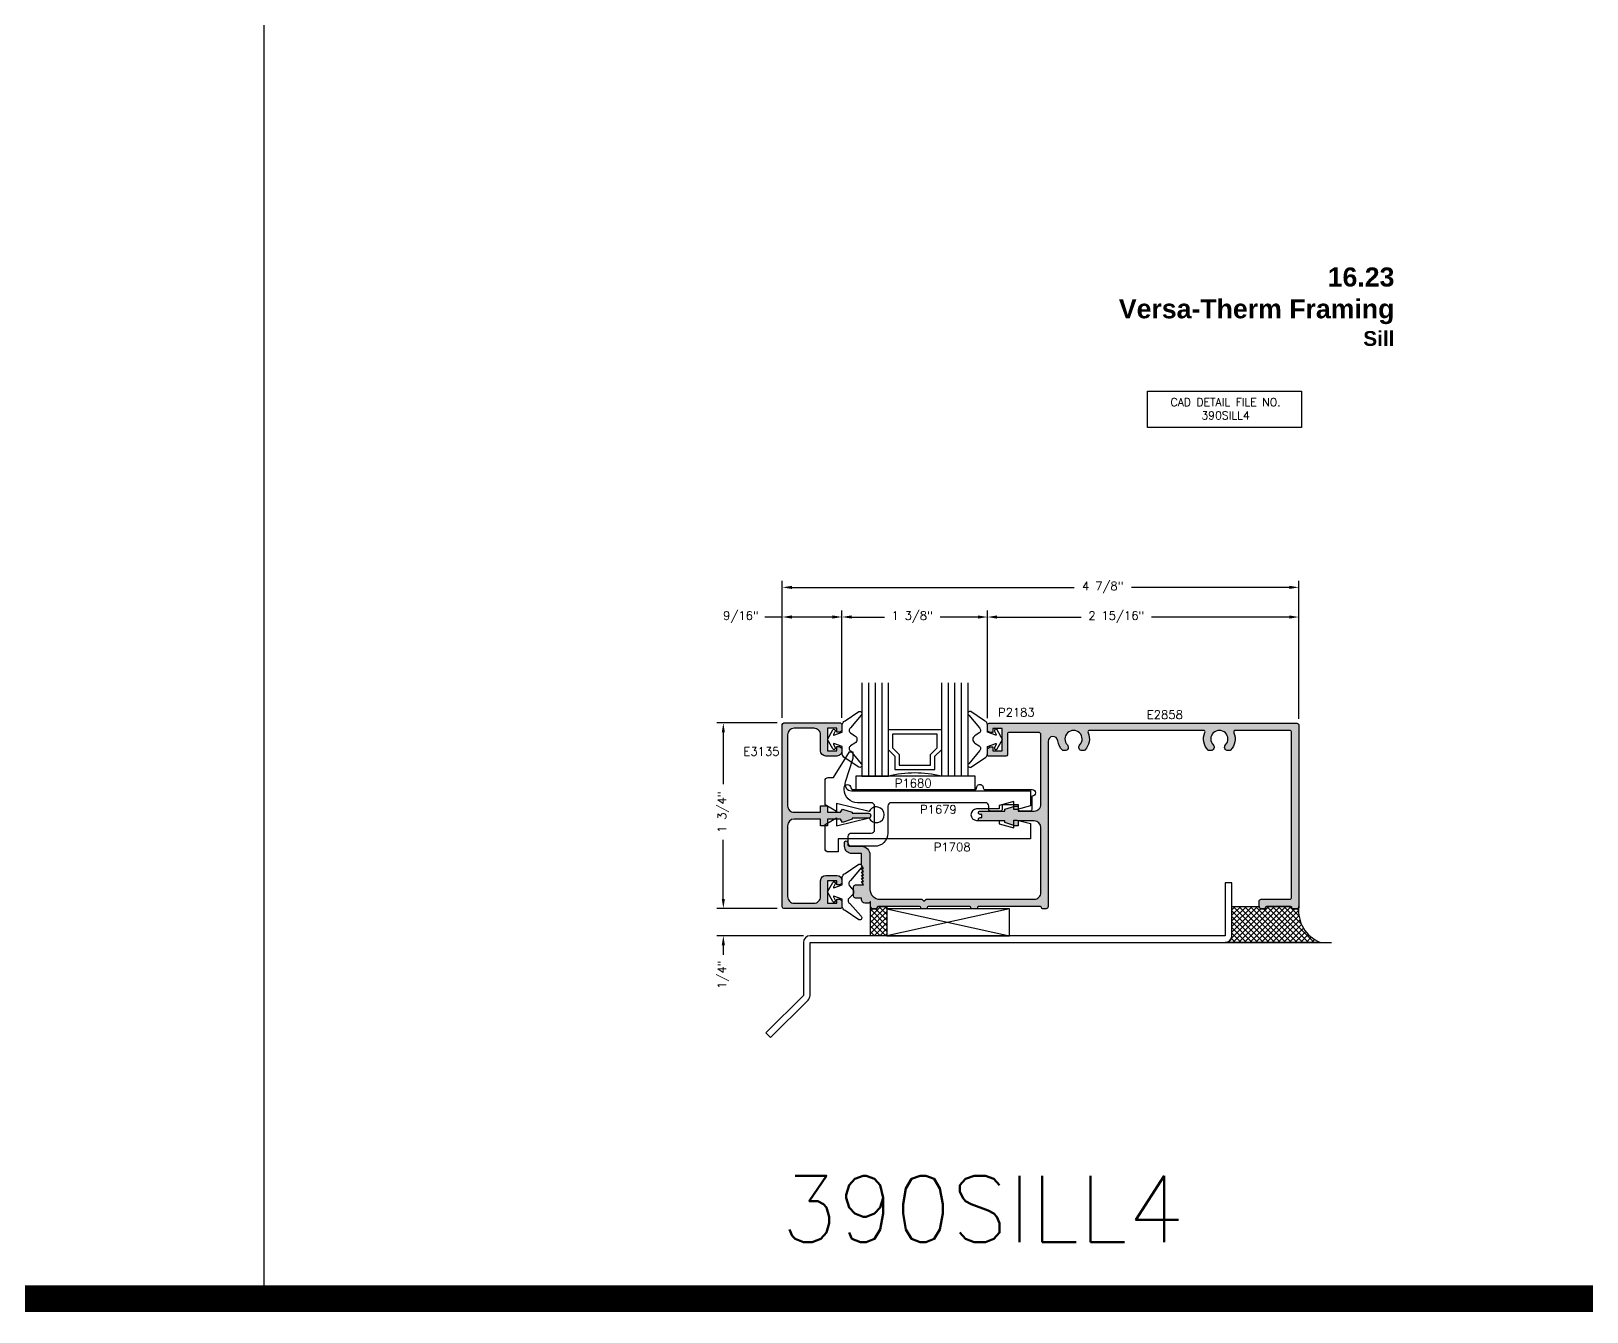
# Model space of a CAD drawing. Extents: x 0 to 139, y 0 to 39.
# Drawn here: x 53.27 to 67.94, y 14.5 to 26.59 of the extents above; entities that cross this region are included whole.
import ezdxf

# ---------------------------------------------------------------- set-up
doc = ezdxf.new("R2010")
doc.units = 0
doc.header["$MEASUREMENT"] = 0
doc.layers.get('DEFPOINTS').update_dxf_attribs({"linetype": 'CONTINUOUS'})
for name, color, linetype in [('R-ANNO-DIMS', 3, 'CONTINUOUS'), ('R-ANNO-TEXT', 6, 'CONTINUOUS'), ('R-DET1', 4, 'CONTINUOUS'), ('R-DET2', 2, 'CONTINUOUS'), ('R-DET3', 5, 'CONTINUOUS'), ('R-OTLN', 1, 'CONTINUOUS'), ('R-PAT1', 5, 'CONTINUOUS'), ('TITLE', 7, 'CONTINUOUS')]:
    doc.layers.add(name, color=color, linetype=linetype)
doc.styles.get("Standard").update_dxf_attribs({"font": 'simplex'})
doc.dimstyles.new('1X', dxfattribs={"dimtxt": 0.08, "dimasz": 0.09, "dimexe": 0.0625, "dimexo": 0.0625, "dimgap": 0.0625, "dimtad": 0, "dimdec": 5, "dimzin": 4, "dimtxsty": 'STANDARD', "dimcen": 0, "dimazin": 3, "dimtfac": 1, "dimtdec": 5, "dimtofl": 0, "dimtmove": 0, "dimatfit": 3, "dimtolj": 1, "dimtzin": 0})
pattern_1 = [(45, (58.16973904715381, 14.47437598161805), (-0.02651650429449553, 0.02651650429449553), []), (135, (58.16973904715381, 14.47437598161805), (-0.02651650429449553, -0.02651650429449553), [])]

# ---------------------------------------------------------------- blocks, each defined once
blk = doc.blocks.new('*D72')
at = {"layer": 'DEFPOINTS', "color": 0}
for p in [(60.36682824463938, 20.05930076128312), (59.79566445323749, 18.30930076128312), (60.36682824463939, 18.30930076128312)]:
    blk.add_point(p, dxfattribs=at)
at = {"layer": 'R-ANNO-DIMS', "color": 0}
for p, q in [((60.30432824463938, 20.05930076128312), (59.73316445323749, 20.05930076128312)), ((59.79566445323749, 19.96930076128312), (59.79566445323749, 19.48032039271841)), ((59.79566445323749, 18.39930076128312), (59.79566445323749, 18.95532039271842)), ((60.30432824463939, 18.30930076128312), (59.73316445323749, 18.30930076128312))]:
    blk.add_line(p, q, dxfattribs=at)
for points in [[(59.78066445323748, 19.96930076128312), (59.81066445323749, 19.96930076128312), (59.79566445323749, 20.05930076128312)], [(59.78066445323748, 18.39930076128312), (59.81066445323749, 18.39930076128312), (59.79566445323749, 18.30930076128312)]]:
    blk.add_solid(points, dxfattribs=at)
at = {"layer": 'R-ANNO-DIMS', "color": 0, "insert": (59.79566445323748, 19.21782039271843), "char_height": 0.08, "attachment_point": 5, "rotation": 90}
blk.add_mtext('\\A1;1 3/4"', dxfattribs=at)
blk = doc.blocks.new('*D73')
at = {"layer": 'DEFPOINTS', "color": 0}
for p in [(60.36682824463938, 18.30930076128313), (59.79566445323748, 18.05202285442692), (60.6132189908125, 18.05202285442692)]:
    blk.add_point(p, dxfattribs=at)
at = {"layer": 'R-ANNO-DIMS', "color": 0}
for p, q in [((59.79566445323748, 18.39930076128313), (59.79566445323748, 18.48930076128313)), ((60.30432824463938, 18.30930076128313), (59.73316445323748, 18.30930076128313)), ((60.5507189908125, 18.05202285442692), (59.73316445323748, 18.05202285442692)), ((59.79566445323748, 17.96202285442692), (59.79566445323748, 17.87202285442692))]:
    blk.add_line(p, q, dxfattribs=at)
for points in [[(59.78066445323748, 18.39930076128313), (59.81066445323748, 18.39930076128313), (59.79566445323748, 18.30930076128313)], [(59.78066445323748, 17.96202285442692), (59.81066445323748, 17.96202285442692), (59.79566445323748, 18.05202285442692)]]:
    blk.add_solid(points, dxfattribs=at)
at = {"layer": 'R-ANNO-DIMS', "color": 0, "insert": (59.79566445323747, 17.68380856871264), "char_height": 0.08, "attachment_point": 5, "rotation": 90}
blk.add_mtext('\\A1;1/4"', dxfattribs=at)
blk = doc.blocks.new('*D74')
at = {"layer": 'DEFPOINTS', "color": 0}
for p in [(60.91482824463938, 21.05852164087122), (60.35182824463938, 20.04430076128313), (60.91482824463938, 20.04430076128431)]:
    blk.add_point(p, dxfattribs=at)
at = {"layer": 'R-ANNO-DIMS', "color": 0}
for p, q in [((60.35182824463938, 21.05852164087122), (60.18813776844889, 21.05852164087122)), ((60.35182824463938, 20.10680076128313), (60.35182824463938, 21.12102164087122)), ((60.82482824463938, 21.05852164087122), (60.44182824463938, 21.05852164087122)), ((60.91482824463938, 20.10680076128431), (60.91482824463938, 21.12102164087122))]:
    blk.add_line(p, q, dxfattribs=at)
for points in [[(60.44182824463938, 21.07352164087122), (60.44182824463938, 21.04352164087122), (60.35182824463938, 21.05852164087122)], [(60.82482824463938, 21.07352164087122), (60.82482824463938, 21.04352164087122), (60.91482824463938, 21.05852164087122)]]:
    blk.add_solid(points, dxfattribs=at)
at = {"layer": 'R-ANNO-DIMS', "color": 0, "insert": (59.96182824463936, 21.05852164087122), "char_height": 0.08, "attachment_point": 5}
blk.add_mtext('\\A1;9/16"', dxfattribs=at)
blk = doc.blocks.new('*D75')
at = {"layer": 'DEFPOINTS', "color": 0}
for p in [(62.28678098278039, 21.05852164087122), (62.28678098278039, 20.04169368231737), (65.22377983985793, 20.03669253946023)]:
    blk.add_point(p, dxfattribs=at)
at = {"layer": 'R-ANNO-DIMS', "color": 0}
for p, q in [((62.28678098278039, 20.10419368231737), (62.28678098278039, 21.12102164087122)), ((62.37678098278039, 21.05852164087122), (63.17112666284164, 21.05852164087122)), ((65.13377983985792, 21.05852164087122), (63.83326951998449, 21.05852164087122)), ((65.22377983985793, 20.09919253946023), (65.22377983985793, 21.12102164087122))]:
    blk.add_line(p, q, dxfattribs=at)
for points in [[(62.37678098278039, 21.07352164087122), (62.37678098278039, 21.04352164087122), (62.28678098278039, 21.05852164087122)], [(65.13377983985792, 21.07352164087122), (65.13377983985792, 21.04352164087122), (65.22377983985793, 21.05852164087122)]]:
    blk.add_solid(points, dxfattribs=at)
at = {"layer": 'R-ANNO-DIMS', "color": 0, "insert": (63.50219809141306, 21.05852164087122), "char_height": 0.08, "attachment_point": 5}
blk.add_mtext('\\A1;2 15/16"', dxfattribs=at)
blk = doc.blocks.new('*D76')
at = {"layer": 'DEFPOINTS', "color": 0}
for p in [(60.91482824463938, 21.05852164087122), (60.91482824463938, 20.04430076128313), (62.28678098278039, 20.04169368231737)]:
    blk.add_point(p, dxfattribs=at)
at = {"layer": 'R-ANNO-DIMS', "color": 0}
for p, q in [((60.91482824463938, 20.10680076128313), (60.91482824463938, 21.12102164087122)), ((61.00482824463938, 21.05852164087122), (61.31453522181175, 21.05852164087122)), ((62.19678098278038, 21.05852164087122), (61.83953522181176, 21.05852164087122)), ((62.28678098278039, 20.10419368231737), (62.28678098278039, 21.12102164087122))]:
    blk.add_line(p, q, dxfattribs=at)
for points in [[(61.00482824463938, 21.07352164087122), (61.00482824463938, 21.04352164087122), (60.91482824463938, 21.05852164087122)], [(62.19678098278038, 21.07352164087122), (62.19678098278038, 21.04352164087122), (62.28678098278039, 21.05852164087122)]]:
    blk.add_solid(points, dxfattribs=at)
at = {"layer": 'R-ANNO-DIMS', "color": 0, "insert": (61.57703522181176, 21.05852164087122), "char_height": 0.08, "attachment_point": 5}
blk.add_mtext('\\A1;1 3/8"', dxfattribs=at)
blk = doc.blocks.new('*D71')
at = {"layer": 'DEFPOINTS', "color": 0}
for p in [(60.35182824463938, 21.3381538830492), (60.35182824463938, 21.05852164087122), (65.22377983985793, 21.05852164087122)]:
    blk.add_point(p, dxfattribs=at)
at = {"layer": 'R-ANNO-DIMS', "color": 0}
for p, q in [((60.35182824463938, 21.12102164087122), (60.35182824463938, 21.4006538830492)), ((60.44182824463938, 21.3381538830492), (63.10449946540669, 21.3381538830492)), ((65.13377983985792, 21.3381538830492), (63.64473756064478, 21.3381538830492)), ((65.22377983985793, 21.12102164087122), (65.22377983985793, 21.4006538830492))]:
    blk.add_line(p, q, dxfattribs=at)
for points in [[(60.44182824463938, 21.3531538830492), (60.44182824463938, 21.3231538830492), (60.35182824463938, 21.3381538830492)], [(65.13377983985792, 21.3531538830492), (65.13377983985792, 21.3231538830492), (65.22377983985793, 21.3381538830492)]]:
    blk.add_solid(points, dxfattribs=at)
at = {"layer": 'R-ANNO-DIMS', "color": 0, "insert": (63.37461851302574, 21.3381538830492), "char_height": 0.08, "attachment_point": 5}
blk.add_mtext('\\A1;4 7/8"', dxfattribs=at)

msp = doc.modelspace()

# ---------------------------------------------------------------- hatches: boundary and pattern name
at = {"layer": 'R-DET3'}
h = msp.add_hatch(dxfattribs=at)
h.set_pattern_fill('ANSI37', color=256, scale=0.3, style=0)
h.set_pattern_definition(pattern_1)
edge = h.paths.add_edge_path()
edge.add_line((61.33887837316267, 18.32869368231737), (61.33887837316267, 18.05251034137439))
edge.add_line((61.33887837316267, 18.05251034137439), (61.18378098278038, 18.05202285442692))
edge.add_line((61.18378098278038, 18.05202285442692), (61.18378098278038, 18.32669368231737))
edge.add_arc((61.20370752267826, 18.32662022221526), 0.01992667530444371, 179.7887774411472, 270.2112225588426)
edge.add_line((61.20378098278037, 18.30669368231737), (61.23578098278038, 18.30669368231737))
edge.add_arc((61.23578098278038, 18.31669368231736), 0.009999999999990905, 270, 360)
edge.add_arc((61.25798098278039, 18.31669368231736), 0.0122000000000142, 100.38885781550209, 179.9999999999833, ccw=False)
edge.add_line((61.25578098278038, 18.32869368231737), (61.33887837316267, 18.32869368231737))
h = msp.add_hatch(dxfattribs=at)
h.set_pattern_fill('ANSI37', color=256, scale=0.3, style=0)
h.set_pattern_definition(pattern_1)
edge = h.paths.add_edge_path()
edge.add_line((64.91878098278038, 18.32869368231736), (65.14568098278038, 18.32869368231736))
edge.add_arc((65.14568098278039, 18.3185270156507), 0.01016666666666666, -10.388857815481401, 90.00000000008009, ccw=False)
edge.add_arc((65.16413168700572, 18.31514438654271), 0.008591549295763294, 169.6111421844667, 280.3888578155057)
edge.add_line((65.16568098278037, 18.30669368231737), (65.20368212560487, 18.30669368231737))
edge.add_arc((65.20368212560487, 18.32669368231737), 0.02000000000000313, 270, 359.9967259554512)
edge.add_arc((65.54145677820479, 18.28779479810296), 0.3201464729439384, 173.0213301889905, 248.6971836574843)
edge.add_line((65.42514851644255, 17.98952285442692), (64.52926499081251, 17.98952285442692))
edge.add_line((64.52926499081251, 17.98952285442692), (64.53866176941496, 17.99023328773563))
edge.add_arc((64.53431859676809, 18.04767968178005), 0.05761034054183993, 274.3235603609035, 364.3235603608996)
edge.add_line((64.59176499081251, 18.05202285442692), (64.59176499081251, 18.32869368231736))
edge.add_line((64.59176499081251, 18.32869368231736), (64.8486809827804, 18.32869368231739))
edge.add_line((64.8486809827804, 18.32869368231739), (64.8486809827804, 18.32669368231737))
edge.add_arc((64.86868098278039, 18.32669368231737), 0.01999999999999602, 179.9999999999898, 270)
edge.add_line((64.86868098278039, 18.30669368231737), (64.89878098278038, 18.30669368231737))
edge.add_arc((64.89878098278038, 18.31669368231737), 0.01000000000000156, 270, 359.9999999999797)
edge.add_arc((64.92098098278039, 18.31669368231736), 0.01220000000000709, 100.38885781554399, 180, ccw=False)
at = {"layer": 'R-PAT1'}
h = msp.add_hatch(dxfattribs=at)
h.set_pattern_fill('DOTS', color=256, scale=0.3, style=0)
h.set_pattern_definition([(0, (58.21253926389144, 14.47437598161805), (0.009375, 0.01875), [0, -0.01875])])
edge = h.paths.add_edge_path()
edge.add_arc((60.65086034580669, 19.94733286245046), 0.06196790714734374, 359.9703191285286, 450.029680871455)
edge.add_line((60.65082824463938, 20.00930076128313), (60.46382824463937, 20.00930076128313))
edge.add_arc((60.46396730713937, 19.94716169878313), 0.0621392181054573, 90.12822338664773, 179.871776613349)
edge.add_line((60.40182824463938, 19.94730076128313), (60.40182824463938, 19.27830076128313))
edge.add_arc((60.46379614347206, 19.27826866011581), 0.06196790714735084, 179.9703191285352, 270.0296808714615)
edge.add_line((60.46382824463937, 19.21630076128312), (60.71282824463937, 19.21630076128312))
edge.add_line((60.71282824463937, 19.21630076128312), (60.71282824463937, 19.27880076128312))
edge.add_line((60.71282824463937, 19.27880076128312), (60.77682824463938, 19.27880076128312))
edge.add_line((60.77682824463938, 19.27880076128312), (60.77682824463938, 19.21630076128312))
edge.add_line((60.77682824463938, 19.21630076128312), (60.90182824463938, 19.21630076128312))
edge.add_line((60.90182824463938, 19.21630076128312), (60.91882824463937, 19.24730076128313))
edge.add_line((60.91882824463937, 19.24730076128313), (61.01082824463937, 19.21630076128312))
edge.add_line((61.01082824463937, 19.21630076128312), (61.01082824463937, 19.20730076128312))
edge.add_line((61.01082824463937, 19.20730076128312), (61.16382824463938, 19.20730076128312))
edge.add_arc((61.16395220297271, 19.18442471961646), 0.02287637751050519, -0.31046541736770905, 90.31046541735878, ccw=False)
edge.add_arc((61.16395220297271, 19.18417680294979), 0.02287637751050874, -90.31046541735878, 0.31046541735878463, ccw=False)
edge.add_line((61.16382824463938, 19.16130076128313), (61.01082824463937, 19.16130076128313))
edge.add_line((61.01082824463937, 19.16130076128313), (61.01082824463937, 19.15230076128313))
edge.add_line((61.01082824463937, 19.15230076128313), (60.91882824463937, 19.12130076128312))
edge.add_line((60.91882824463937, 19.12130076128312), (60.90182824463938, 19.15230076128313))
edge.add_line((60.90182824463938, 19.15230076128313), (60.77682824463938, 19.15230076128313))
edge.add_line((60.77682824463938, 19.15230076128313), (60.77682824463938, 19.08980076128313))
edge.add_line((60.77682824463938, 19.08980076128313), (60.71282824463937, 19.08980076128313))
edge.add_line((60.71282824463937, 19.08980076128313), (60.71282824463937, 19.15230076128313))
edge.add_line((60.71282824463937, 19.15230076128313), (60.46382824463937, 19.15230076128313))
edge.add_arc((60.46396730713937, 19.09016169878313), 0.0621392181054573, 90.12822338664773, 179.871776613349)
edge.add_line((60.40182824463938, 19.09030076128313), (60.40182824463938, 18.42130076128313))
edge.add_arc((60.46379614347206, 18.42126866011581), 0.06196790714735084, 179.9703191285352, 270.0296808714615)
edge.add_line((60.46382824463937, 18.35930076128313), (60.65082824463938, 18.35930076128313))
edge.add_arc((60.65103018262388, 18.42109882329862), 0.06179839195173682, 269.8127748237426, 360.1872251762674)
edge.add_line((60.71282824463937, 18.42130076128313), (60.71282824463937, 18.57130076128313))
edge.add_arc((60.76301805046462, 18.57111095545788), 0.05019016472405114, 90.21667788290131, 179.7833221170825, ccw=False)
edge.add_line((60.76282824463938, 18.62130076128312), (60.86482824463938, 18.62130076128312))
edge.add_arc((60.86481012869736, 18.5712826453411), 0.05001811922270845, 0.020751820717123337, 89.97924817928288, ccw=False)
edge.add_line((60.91482824463938, 18.57130076128313), (60.91482824463938, 18.54630076128313))
edge.add_line((60.91482824463938, 18.54630076128313), (60.88982824463938, 18.53230076128312))
edge.add_line((60.88982824463938, 18.53230076128312), (60.86482824463938, 18.53230076128312))
edge.add_line((60.86482824463938, 18.53230076128312), (60.86482824463938, 18.57080076128312))
edge.add_line((60.86482824463938, 18.57080076128312), (60.77682824463938, 18.57080076128312))
edge.add_line((60.77682824463938, 18.57080076128312), (60.77682824463938, 18.35880076128313))
edge.add_line((60.77682824463938, 18.35880076128313), (60.86482824463938, 18.35880076128313))
edge.add_line((60.86482824463938, 18.35880076128313), (60.86482824463938, 18.39730076128313))
edge.add_line((60.86482824463938, 18.39730076128313), (60.88982824463938, 18.39730076128313))
edge.add_line((60.88982824463938, 18.39730076128313), (60.91482824463938, 18.38330076128312))
edge.add_line((60.91482824463938, 18.38330076128312), (60.91482824463938, 18.32430076128313))
edge.add_arc((60.89980566399422, 18.32432334192829), 0.01502259761578646, 270.0861220001037, 359.9138779998827, ccw=False)
edge.add_line((60.89982824463938, 18.30930076128313), (60.36682824463938, 18.30930076128313))
edge.add_arc((60.36685082528454, 18.32432334192829), 0.01502259761579001, 180.0861220001173, 269.9138779998963, ccw=False)
edge.add_line((60.35182824463938, 18.32430076128313), (60.35182824463938, 19.18430076128313))
edge.add_line((60.35182824463938, 19.18430076128313), (60.35182824463938, 20.04430076128313))
edge.add_arc((60.36685082528454, 20.04427818063796), 0.01502259761578646, 90.08612200010373, 179.9138779998827, ccw=False)
edge.add_line((60.36682824463938, 20.05930076128313), (60.89982824463938, 20.05930076128313))
edge.add_arc((60.89980566399422, 20.04427818063797), 0.01502259761578646, 0.08612200010378501, 89.91387799989627, ccw=False)
edge.add_line((60.91482824463938, 20.04430076128313), (60.91482824463938, 19.98530076128313))
edge.add_line((60.91482824463938, 19.98530076128313), (60.88982824463938, 19.97130076128313))
edge.add_line((60.88982824463938, 19.97130076128313), (60.86482824463938, 19.97130076128313))
edge.add_line((60.86482824463938, 19.97130076128313), (60.86482824463938, 20.00980076128313))
edge.add_line((60.86482824463938, 20.00980076128313), (60.77682824463938, 20.00980076128313))
edge.add_line((60.77682824463938, 20.00980076128313), (60.77682824463938, 19.79780076128313))
edge.add_line((60.77682824463938, 19.79780076128313), (60.86482824463938, 19.79780076128313))
edge.add_line((60.86482824463938, 19.79780076128313), (60.86482824463938, 19.83630076128313))
edge.add_line((60.86482824463938, 19.83630076128313), (60.88982824463938, 19.83630076128313))
edge.add_line((60.88982824463938, 19.83630076128313), (60.91482824463938, 19.82230076128313))
edge.add_line((60.91482824463938, 19.82230076128313), (60.91482824463938, 19.79730076128313))
edge.add_arc((60.8649801677163, 19.7971488382062), 0.04984830843218527, -90.17462106272842, 0.17462106273262634, ccw=False)
edge.add_line((60.86482824463938, 19.74730076128313), (60.76282824463938, 19.74730076128313))
edge.add_arc((60.7628463605814, 19.79731887722516), 0.05001811922271911, 180.0207518207293, 269.97924817929106, ccw=False)
edge.add_line((60.71282824463937, 19.79730076128313), (60.71282824463937, 19.94730076128313))
h = msp.add_hatch(dxfattribs=at)
h.set_pattern_fill('DOTS', color=256, scale=0.3, style=0)
h.set_pattern_definition([(0, (58.16973904715381, 14.47437598161805), (0.009375, 0.01875), [0, -0.01875])])
edge = h.paths.add_edge_path()
edge.add_line((63.01778098278038, 19.79869368231736), (62.99718098278038, 19.79869368231736))
edge.add_arc((63.09835299962226, 19.90754448256843), 0.1486077848134156, 186.5768297164061, 227.0938962912279, ccw=False)
edge.add_arc((62.90489014583436, 19.88548496996417), 0.04610916305396823, 6.273622022886467, 180)
edge.add_line((62.85878098278039, 19.88548496996417), (62.85878098278039, 18.32669368231736))
edge.add_arc((62.83878098278039, 18.32669368231737), 0.01999999999999957, -90, 0, ccw=False)
edge.add_line((62.83878098278039, 18.30669368231737), (62.80678098278038, 18.30669368231737))
edge.add_arc((62.80678098278038, 18.31669368231736), 0.009999999999999787, 180, 270, ccw=False)
edge.add_line((62.79678098278038, 18.31669368231736), (62.79678098278038, 18.31869368231737))
edge.add_arc((62.78678098278037, 18.31869368231737), 0.009999999999999787, 1.017777498068347e-11, 90)
edge.add_line((62.78678098278037, 18.32869368231736), (62.20278098278037, 18.32869368231736))
edge.add_arc((62.20278098278038, 18.31869368231737), 0.009999999999998899, 89.99999999999491, 180.0000000000051)
edge.add_line((62.19278098278038, 18.31869368231737), (62.19278098278038, 18.31669368231737))
edge.add_arc((62.18278098278039, 18.31669368231736), 0.009999999999999787, -90, 1.0174971976084635e-11, ccw=False)
edge.add_line((62.18278098278039, 18.30669368231737), (62.14078098278038, 18.30669368231737))
edge.add_arc((62.14078098278038, 18.31669368231736), 0.009999999999999787, 180, 270, ccw=False)
edge.add_line((62.13078098278038, 18.31669368231736), (62.13078098278038, 18.31869368231737))
edge.add_arc((62.12078098278037, 18.31869368231737), 0.009999999999998899, 5.088887490342188e-12, 90.0000000000051)
edge.add_line((62.12078098278037, 18.32869368231736), (61.72878098278038, 18.32869368231736))
edge.add_arc((61.72878098278038, 18.31869368231737), 0.009999999999999787, 90, 180)
edge.add_line((61.71878098278039, 18.31869368231737), (61.71878098278039, 18.31669368231737))
edge.add_arc((61.70878098278038, 18.31669368231736), 0.01000000000000068, -89.99999999999488, 5.115907697472721e-12, ccw=False)
edge.add_line((61.70878098278038, 18.30669368231737), (61.66678098278038, 18.30669368231737))
edge.add_arc((61.66678098278038, 18.31669368231736), 0.009999999999999787, 180, 270, ccw=False)
edge.add_line((61.65678098278038, 18.31669368231736), (61.65678098278038, 18.31869368231737))
edge.add_arc((61.64678098278038, 18.31869368231737), 0.009999999999999787, 0, 90)
edge.add_line((61.64678098278038, 18.32869368231737), (61.25578098278038, 18.32869368231737))
edge.add_arc((61.25578098278038, 18.31869368231737), 0.009999999999998899, 89.99999999999491, 180.0000000000051)
edge.add_line((61.24578098278037, 18.31869368231737), (61.24578098278037, 18.31669368231737))
edge.add_arc((61.23578098278038, 18.31669368231736), 0.00999999999999801, -90.00000000001017, 0, ccw=False)
edge.add_line((61.23578098278038, 18.30669368231737), (61.20378098278039, 18.30669368231737))
edge.add_arc((61.20378098278037, 18.32669368231737), 0.01999999999999957, 180, 270, ccw=False)
edge.add_line((61.18378098278038, 18.32669368231737), (61.18378098278038, 18.37569368231737))
edge.add_line((61.18378098278038, 18.37569368231737), (61.16878098278038, 18.36069368231737))
edge.add_line((61.16878098278038, 18.36069368231737), (61.12978098278037, 18.36069368231737))
edge.add_arc((61.12967981998968, 18.39159251952668), 0.0308990028123441, 179.8124142924371, 270.18758570756955, ccw=False)
edge.add_line((61.09878098278038, 18.39169368231737), (61.09878098278038, 18.40669368231737))
edge.add_line((61.09878098278038, 18.40669368231737), (61.04368098278039, 18.40669368231737))
edge.add_arc((61.04368098278037, 18.42669368231737), 0.01999999999999957, 180, 270, ccw=False)
edge.add_line((61.02368098278038, 18.42669368231737), (61.02368098278038, 18.51169368231737))
edge.add_arc((61.04368098278037, 18.51169368231737), 0.01999999999999957, 90, 180, ccw=False)
edge.add_line((61.04368098278037, 18.53169368231737), (61.11658098278038, 18.53169368231737))
edge.add_line((61.11658098278038, 18.53169368231737), (61.09878098278038, 18.56269368231737))
edge.add_line((61.09878098278038, 18.56269368231737), (61.11658098278038, 18.56269368231737))
edge.add_line((61.11658098278038, 18.56269368231737), (61.09878098278038, 18.59369368231737))
edge.add_line((61.09878098278038, 18.59369368231737), (61.11658098278038, 18.59369368231737))
edge.add_line((61.11658098278038, 18.59369368231737), (61.09868098278038, 18.62469368231736))
edge.add_line((61.09868098278038, 18.62469368231737), (61.11658098278038, 18.62469368231737))
edge.add_line((61.11658098278038, 18.62469368231737), (61.09868098278038, 18.65569368231737))
edge.add_line((61.09868098278038, 18.65569368231737), (61.11658098278038, 18.65569368231737))
edge.add_line((61.11658098278038, 18.65569368231737), (61.09868098278038, 18.68669368231737))
edge.add_line((61.09868098278038, 18.68669368231737), (61.11658098278038, 18.68669368231737))
edge.add_line((61.11658098278038, 18.68669368231737), (61.09868098278038, 18.71769368231737))
edge.add_line((61.09868098278038, 18.71769368231737), (61.09868098278038, 18.82769368231737))
edge.add_line((61.09868098278038, 18.82769368231737), (61.00678098278037, 18.82769368231737))
edge.add_arc((61.0067238905818, 18.89563659011878), 0.06794293178860435, 179.9518545591002, 270.0481454408968, ccw=False)
edge.add_line((60.93878098278039, 18.89569368231737), (60.93878098278039, 18.93269368231737))
edge.add_arc((60.95378098278039, 18.9326940156507), 0.01500000000370427, -0.0012732395480838932, 180.0012732395481, ccw=False)
edge.add_line((60.96878098278039, 18.93269368231737), (60.96878098278039, 18.91569368231737))
edge.add_arc((60.98878098278038, 18.91569368231737), 0.01999999999999957, 180, 270)
edge.add_line((60.98878098278038, 18.89569368231737), (61.09878098278038, 18.89569368231737))
edge.add_arc((61.09871768972901, 18.815630389266), 0.08006331806912949, 0.04529446419047645, 89.95470553581077, ccw=False)
edge.add_line((61.17878098278038, 18.81569368231737), (61.17878098278038, 18.48969368231737))
edge.add_arc((61.27164782215861, 18.48956052169561), 0.09286693484688074, 179.9178443409243, 270.0821556590757)
edge.add_line((61.27178098278038, 18.39669368231737), (61.66778098278039, 18.39669368231737))
edge.add_line((61.66778098278039, 18.39669368231737), (61.68778098278038, 18.37669368231737))
edge.add_line((61.68778098278038, 18.37669368231737), (61.70778098278038, 18.39669368231737))
edge.add_line((61.70778098278038, 18.39669368231737), (62.72778098278037, 18.39669368231737))
edge.add_arc((62.72778883718651, 18.45968582791124), 0.06299214608354481, 269.9928558661537, 360.0071441338512)
edge.add_line((62.79078098278038, 18.45969368231736), (62.79078098278038, 19.07169368231736))
edge.add_arc((62.72761752124192, 19.07153022077891), 0.06316367305021828, 0.1482761572914324, 89.85172384270213)
edge.add_line((62.72778098278039, 19.13469368231737), (62.57628098278037, 19.13469368231737))
edge.add_line((62.57628098278037, 19.13469368231737), (62.57628098278037, 19.08769368231737))
edge.add_line((62.57628098278037, 19.08769368231737), (62.54528098278037, 19.08769368231737))
edge.add_line((62.54528098278038, 19.08769368231737), (62.45128098278037, 19.11869368231736))
edge.add_line((62.45128098278037, 19.11869368231737), (62.45128098278037, 19.13469368231737))
edge.add_line((62.45128098278037, 19.13469368231737), (62.21778098278038, 19.13469368231737))
edge.add_arc((62.21765784845202, 19.15057054798901), 0.01587734315363146, 179.555646811715, 270.4443531882786, ccw=False)
edge.add_arc((62.21765784845202, 19.15081681664573), 0.0158773431536297, 89.55564681171501, 180.4443531882915, ccw=False)
edge.add_line((62.21778098278038, 19.16669368231737), (62.23278098278038, 19.16669368231737))
edge.add_line((62.23278098278038, 19.16669368231737), (62.23278098278038, 19.19669368231737))
edge.add_line((62.23278098278038, 19.19669368231737), (62.21778098278038, 19.19669368231737))
edge.add_arc((62.21765784845202, 19.21257054798901), 0.01587734315363322, 179.5556468117214, 270.44435318827215, ccw=False)
edge.add_arc((62.21765784845202, 19.21281681664573), 0.01587734315363147, 89.55564681172137, 180.444353188285, ccw=False)
edge.add_line((62.21778098278038, 19.22869368231737), (62.45128098278037, 19.22869368231737))
edge.add_line((62.45128098278037, 19.22869368231737), (62.45128098278037, 19.24469368231737))
edge.add_line((62.45128098278037, 19.24469368231737), (62.54528098278037, 19.27569368231737))
edge.add_line((62.54528098278038, 19.27569368231737), (62.57628098278037, 19.27569368231737))
edge.add_line((62.57628098278037, 19.27569368231737), (62.57628098278037, 19.22869368231737))
edge.add_line((62.57628098278037, 19.22869368231737), (62.72778098278037, 19.22869368231737))
edge.add_arc((62.72778883718651, 19.29168582791124), 0.06299214608354835, 269.9928558661568, 360.007144133848)
edge.add_line((62.79078098278038, 19.29169368231737), (62.79078098278038, 19.94969368231737))
edge.add_arc((62.77078098278038, 19.94969368231737), 0.01999999999999957, 0, 90)
edge.add_line((62.77078098278038, 19.96969368231737), (62.48968098278038, 19.96969368231737))
edge.add_arc((62.48963305897901, 19.9548409532934), 0.01485280633921605, 89.81513013377192, 180.5681177985904)
edge.add_line((62.47478098278039, 19.95469368231737), (62.47478098278039, 19.75969368231737))
edge.add_arc((62.45975840213522, 19.75971626296253), 0.01502259761579001, 270.08612200011726, 359.91387799988274, ccw=False)
edge.add_line((62.45978098278039, 19.74469368231737), (62.30178098278039, 19.74469368231737))
edge.add_arc((62.30163415738356, 19.75954685692054), 0.01485390027869976, 179.4336428545222, 270.56635714547775, ccw=False)
edge.add_line((62.28678098278039, 19.75969368231737), (62.28678098278039, 19.81879368231737))
edge.add_line((62.28678098278039, 19.81879368231737), (62.31178098278038, 19.83319368231737))
edge.add_line((62.31178098278038, 19.83319368231737), (62.33678098278038, 19.83319368231737))
edge.add_line((62.33678098278038, 19.83319368231737), (62.33678098278038, 19.79469368231737))
edge.add_line((62.33678098278038, 19.79469368231737), (62.42468098278039, 19.79469368231737))
edge.add_line((62.42468098278039, 19.79469368231737), (62.42468098278039, 20.00669368231738))
edge.add_line((62.42468098278039, 20.00669368231737), (62.33678098278038, 20.00669368231737))
edge.add_line((62.33678098278038, 20.00669368231737), (62.33678098278038, 19.96819368231737))
edge.add_line((62.33678098278038, 19.96819368231737), (62.31178098278038, 19.96819368231737))
edge.add_line((62.31178098278038, 19.96819368231737), (62.28678098278037, 19.98259368231737))
edge.add_line((62.28678098278039, 19.98259368231737), (62.28678098278039, 20.04169368231737))
edge.add_arc((62.30163415738356, 20.0418405077142), 0.01485390027869976, 89.43364285452219, 180.5663571454778, ccw=False)
edge.add_line((62.30178098278039, 20.05669368231737), (65.20377983989059, 20.05669368231737))
edge.add_arc((65.20377983989059, 20.03669368231737), 0.01999999999999957, -0.003274044538613907, 90, ccw=False)
edge.add_line((65.22377983985793, 20.03669253946023), (65.22368212557221, 18.32669253946023))
edge.add_arc((65.20368212560487, 18.32669368231737), 0.01999999999999964, 270, 359.99672595546144, ccw=False)
edge.add_line((65.20368212560487, 18.30669368231737), (65.16568098278037, 18.30669368231737))
edge.add_arc((65.16568098278037, 18.31669368231736), 0.009999999999999787, 180.0000000000102, 270, ccw=False)
edge.add_line((65.15568098278038, 18.31669368231736), (65.15568098278038, 18.31869368231737))
edge.add_arc((65.14568098278038, 18.31869368231737), 0.009999999999999787, 0, 90)
edge.add_line((65.14568098278038, 18.32869368231736), (64.91878098278038, 18.32869368231736))
edge.add_arc((64.91878098278038, 18.31869368231737), 0.01000000000000068, 89.99999999999491, 180.0000000000051)
edge.add_line((64.90878098278039, 18.31869368231737), (64.90878098278039, 18.31669368231736))
edge.add_arc((64.89878098278038, 18.31669368231736), 0.00999999999999801, -90.00000000001017, 0, ccw=False)
edge.add_line((64.89878098278038, 18.30669368231737), (64.86868098278039, 18.30669368231737))
edge.add_arc((64.86868098278039, 18.32669368231737), 0.01999999999999957, 179.9999999999949, 269.99999999999744, ccw=False)
edge.add_line((64.8486809827804, 18.32669368231737), (64.8486809827804, 18.37669368231737))
edge.add_arc((64.86868098278039, 18.37669368231737), 0.01999999999999957, 90, 180, ccw=False)
edge.add_line((64.86868098278039, 18.39669368231736), (65.13568098278039, 18.39669368231736))
edge.add_arc((65.13568098278039, 18.41669368231737), 0.01999999999999957, 270, 360)
edge.add_line((65.15568098278038, 18.41669368231737), (65.15568098278038, 19.96869368231737))
edge.add_arc((65.13568098278039, 19.96869368231737), 0.01999999999999957, 0, 90)
edge.add_line((65.13568098278039, 19.98869368231737), (64.62388098278039, 19.98869368231737))
edge.add_arc((64.62381792545554, 19.97373699441928), 0.01495682082218818, 89.75844269804396, 204.2511084174073)
edge.add_arc((64.47380165459333, 19.90773704389929), 0.1489366923208151, -44.58217776037668, 23.69658272590459, ccw=False)
edge.add_arc((64.56903663888897, 19.81400801112582), 0.0153150090438233, 270.5400204596514, 315.07940174810665, ccw=False)
edge.add_line((64.56918098278038, 19.79869368231736), (64.55468098278037, 19.79869368231736))
edge.add_arc((64.55473527623522, 19.82995174664126), 0.03125811147615555, 136.1826082799246, 269.90048063574295, ccw=False)
edge.add_arc((64.47373098278038, 19.9076841637178), 0.0810095340298489, 316.1801184852711, 583.8198815147289)
edge.add_arc((64.39272636416983, 19.82995168717326), 0.03125838726622792, -89.71658710764001, 43.81705772234528, ccw=False)
edge.add_line((64.39288098278038, 19.79869368231736), (64.37828098278038, 19.79869368231736))
edge.add_arc((64.37842532667179, 19.81400801112582), 0.01531500904382671, 224.9205982519004, 269.4599795403454, ccw=False)
edge.add_arc((64.47376855950607, 19.90779340009723), 0.1490533542410321, 156.3047781592881, 224.5683995306325, ccw=False)
edge.add_arc((64.32366820863199, 19.97378177727771), 0.01491216014738144, 335.9041848717028, 450.3351427031021)
edge.add_line((64.32358098278038, 19.98869368231737), (63.24888098278039, 19.98869368231737))
edge.add_arc((63.24881792545554, 19.97373699441928), 0.01495682082218818, 89.75844269804396, 204.2511084174073)
edge.add_arc((63.09880165459333, 19.90773704389929), 0.1489366923208159, -44.58217776037651, 23.696582725904477, ccw=False)
edge.add_arc((63.19403663888897, 19.81400801112582), 0.0153150090438233, 270.5400204596514, 315.07940174810665, ccw=False)
edge.add_line((63.19418098278038, 19.79869368231736), (63.17968098278037, 19.79869368231736))
edge.add_arc((63.17973527623522, 19.82995174664126), 0.03125811147615732, 136.1826082799314, 269.90048063574625, ccw=False)
edge.add_arc((63.09873098278038, 19.9076841637178), 0.08100953402984387, 316.1801184852711, 583.8198815147289)
edge.add_arc((63.01772668932554, 19.82995174664126), 0.03125811147615948, -89.90048063574301, 43.817391720059504, ccw=False)

# ---------------------------------------------------------------- linework, layer by layer
at = {"layer": 'R-ANNO-TEXT'}
msp.add_lwpolyline([(63.79583280215893, 23.18816944436963), (65.24731274515415, 23.18816944436963), (65.24731274515415, 22.84610660486569), (63.79583280215893, 22.84610660486569)], close=True, dxfattribs=at)
at = {"layer": 'R-DET1'}
msp.add_lwpolyline([(60.71282824463937, 19.94730076128313, 0.4145170492627818), (60.65082824463938, 20.00930076128313), (60.46382824463937, 20.00930076128313, 0.4129032258064542), (60.40182824463938, 19.94730076128313), (60.40182824463938, 19.27830076128313, 0.4145170492627589), (60.46382824463937, 19.21630076128312), (60.71282824463937, 19.21630076128312), (60.71282824463937, 19.27880076128312), (60.77682824463938, 19.27880076128312), (60.77682824463938, 19.21630076128312), (60.90182824463938, 19.21630076128312), (60.91882824463937, 19.24730076128313), (61.01082824463937, 19.21630076128312), (61.01082824463937, 19.20730076128312), (61.16382824463938, 19.20730076128312, -0.4173913043479035), (61.18682824463937, 19.18430076128313, -0.417391304347783), (61.16382824463938, 19.16130076128313), (61.01082824463937, 19.16130076128313), (61.01082824463937, 19.15230076128313), (60.91882824463937, 19.12130076128312), (60.90182824463938, 19.15230076128313), (60.77682824463938, 19.15230076128313), (60.77682824463938, 19.08980076128313), (60.71282824463937, 19.08980076128313), (60.71282824463937, 19.15230076128313), (60.46382824463937, 19.15230076128313, 0.4129032258064458), (60.40182824463938, 19.09030076128313), (60.40182824463938, 18.42130076128313, 0.4145170492627758), (60.46382824463937, 18.35930076128313), (60.65082824463938, 18.35930076128313, 0.4161290322580735), (60.71282824463937, 18.42130076128313), (60.71282824463937, 18.57130076128313, -0.4120000000000074), (60.76282824463938, 18.62130076128312), (60.86482824463938, 18.62130076128312, -0.4140014137019815), (60.91482824463938, 18.57130076128313), (60.91482824463938, 18.54630076128313), (60.88982824463938, 18.53230076128312), (60.86482824463938, 18.53230076128312), (60.86482824463938, 18.57080076128312), (60.77682824463938, 18.57080076128312), (60.77682824463938, 18.35880076128313), (60.86482824463938, 18.35880076128313), (60.86482824463938, 18.39730076128313), (60.88982824463938, 18.39730076128313), (60.91482824463938, 18.38330076128312), (60.91482824463938, 18.32430076128313, -0.4133333333333261), (60.89982824463938, 18.30930076128313), (60.36682824463938, 18.30930076128313, -0.4133333333333781), (60.35182824463938, 18.32430076128313), (60.35182824463938, 19.18430076128313), (60.35182824463938, 20.04430076128313, -0.4133333333333608), (60.36682824463938, 20.05930076128313), (60.89982824463938, 20.05930076128313, -0.4133333333334039), (60.91482824463938, 20.04430076128313), (60.91482824463938, 19.98530076128313), (60.88982824463938, 19.97130076128313), (60.86482824463938, 19.97130076128313), (60.86482824463938, 20.00980076128313), (60.77682824463938, 20.00980076128313), (60.77682824463938, 19.79780076128313), (60.86482824463938, 19.79780076128313), (60.86482824463938, 19.83630076128313), (60.88982824463938, 19.83630076128313), (60.91482824463938, 19.82230076128313), (60.91482824463938, 19.79730076128313, -0.4160000000000056), (60.86482824463938, 19.74730076128313), (60.76282824463938, 19.74730076128313, -0.4140014137019685), (60.71282824463937, 19.79730076128313), (60.71282824463937, 19.94730076128313)], format="xyb", close=True, dxfattribs=at)
at = {"layer": 'R-DET2', "color": 2}
for points in [[(61.1021652868624, 20.43732191415386), (61.10216528686234, 19.55668618231737), (61.35216528686234, 19.55668618231737), (61.3521652868624, 20.43732191415386)], [(61.1646652868624, 20.43732191415386), (61.16466528686234, 19.55668618231737)], [(61.2271652868624, 20.43732191415386), (61.22716528686234, 19.55668618231737)], [(61.2896652868624, 20.43732191415386), (61.28966528686234, 19.55668618231737)], [(62.1021652868624, 20.43732191415386), (62.10216528686234, 19.55668618231737), (61.85216528686234, 19.55668618231737)], [(61.9146652868624, 20.43732191415386), (61.91466528686234, 19.55668618231737)], [(61.9771652868624, 20.43732191415386), (61.97716528686234, 19.55668618231737)], [(62.0396652868624, 20.43732191415386), (62.03966528686234, 19.55668618231737)], [(61.85216528686234, 19.99468618231737), (61.35216528686234, 19.99468618231737)], [(61.35216528686234, 19.80668618231737), (61.41416528686236, 19.74468618231737), (61.41416528686236, 19.61968618231737), (61.79016528686233, 19.61968618231737), (61.79016528686233, 19.74468618231737), (61.85216528686234, 19.80668618231737)]]:
    msp.add_lwpolyline(points, dxfattribs=at)
msp.add_lwpolyline([(61.8521652868624, 20.43732191415386), (61.85216528686234, 19.55668618231731, 0.1233101835078811), (61.35216528686234, 19.55668618231731)], format="xyb", dxfattribs=at)
at = {"layer": 'R-DET2'}
for points in [[(61.03604368631534, 19.86830705661001), (60.99613807076651, 19.84302227366823, 0.5243426933461728), (60.9942333629852, 19.79562334984217), (61.09440741693578, 19.67498108443197, -0.8969301051134209), (61.07459733319331, 19.64167150113793), (60.94412032134622, 19.72862845431435, -0.2937431915424134), (60.91779640488377, 19.76956992355641), (60.91779640488377, 19.83581602120606), (60.83849420783534, 19.86428757884907, 0.8013518808126918), (60.83501895070737, 19.85879778842142), (60.85083452341996, 19.82583252543075, -0.9670674050987308), (60.8276993245245, 19.8137642724976), (60.77682824463938, 19.90380076128313), (60.8276993245245, 19.99383725006866, -0.9670674050987308), (60.85083452341996, 19.98176899713551), (60.83501895070737, 19.94880373414484, 0.8013518808126918), (60.83849420783534, 19.94331394371719), (60.91779640488377, 19.97178550136022), (60.91779640488377, 20.03803159900986, -0.2937431915424192), (60.94412032134622, 20.07897306825192), (61.07459733319334, 20.16593002142834, -0.8969301051134209), (61.09440741693578, 20.1326204381343), (60.9942333629852, 20.01197817272411, 0.5243426933461728), (60.99613807076651, 19.96457924889803), (61.03604368631534, 19.93929446595624, -0.5502212829186363)], [(62.16831532694363, 19.86830705661001), (62.20822094249246, 19.84302227366823, -0.5243426933461728), (62.21012565027377, 19.79562334984217), (62.10995159632319, 19.67498108443197, 0.8969301051134209), (62.12976168006566, 19.64167150113793), (62.26023869191275, 19.72862845431435, 0.2937431915424134), (62.28656260837519, 19.76956992355641), (62.28656260837519, 19.83581602120606), (62.36586480542363, 19.86428757884907, -0.8013518808126918), (62.3693400625516, 19.85879778842142), (62.353524489839, 19.82583252543075, 0.9670674050987308), (62.37665968873446, 19.8137642724976), (62.42753076861959, 19.90380076128313), (62.37665968873446, 19.99383725006866, 0.9670674050987308), (62.353524489839, 19.98176899713551), (62.3693400625516, 19.94880373414484, -0.8013518808126918), (62.36586480542363, 19.94331394371719), (62.28656260837519, 19.97178550136022), (62.28656260837519, 20.03803159900986, 0.2937431915424192), (62.26023869191275, 20.07897306825192), (62.12976168006563, 20.16593002142834, 0.8969301051134209), (62.10995159632319, 20.1326204381343), (62.21012565027377, 20.01197817272411, -0.5243426933461728), (62.20822094249246, 19.96457924889803), (62.16831532694363, 19.93929446595624, 0.5502212829186363)], [(61.0041515910596, 18.42930705661001), (60.97832500233817, 18.40402227366823, 0.478109905560966), (60.98982127474737, 18.35478277353647), (61.09440741693578, 18.23598108443197, -0.8969301051134209), (61.07459733319331, 18.20267150113793), (60.94412032134622, 18.28962845431435, -0.2937431915424134), (60.91779640488377, 18.33056992355641), (60.91779640488377, 18.39681602120606), (60.83849420783534, 18.42528757884907, 0.8013518808126918), (60.83501895070737, 18.41979778842142), (60.85083452341996, 18.38683252543075, -0.9670674050987308), (60.8276993245245, 18.3747642724976), (60.77682824463938, 18.46480076128313), (60.8276993245245, 18.55483725006866, -0.9670674050987308), (60.85083452341996, 18.54276899713551), (60.83501895070737, 18.50980373414484, 0.8013518808126918), (60.83849420783534, 18.50431394371719), (60.91779640488377, 18.53278550136022), (60.91779640488377, 18.59903159900986, -0.2937431915424192), (60.94412032134622, 18.63997306825192), (61.07459733319334, 18.72693002142834, -0.8969301051134209), (61.09440741693578, 18.6936204381343), (60.9942333629852, 18.57297817272411, 0.3229512934582362), (60.98128058711511, 18.52461059522807), (61.0041515910596, 18.50029446595624, -0.5502212829186363)]]:
    msp.add_lwpolyline(points, format="xyb", close=True, dxfattribs=at)
at = {"layer": 'R-DET2', "color": 2}
msp.add_lwpolyline([(61.39216528686237, 19.82325472481227), (61.45416528686235, 19.76125472481228), (61.45416528686235, 19.65968618231737), (61.75016528686234, 19.65968618231737), (61.75016528686234, 19.76125472481228), (61.81216528686235, 19.82325472481227), (61.81216528686235, 19.95468618231737), (61.39216528686237, 19.95468618231737)], close=True, dxfattribs=at)
at = {"layer": 'R-DET2'}
msp.add_lwpolyline([(61.04488296440505, 19.43168618231737), (62.16988296440505, 19.43168618231737), (62.16988296440505, 19.55668618231737), (61.04488296440505, 19.55668618231737)], close=True, dxfattribs=at)
msp.add_lwpolyline([(61.01388276440504, 19.43168238231737), (62.16988296440505, 19.43168618231737, 0.4190592536939169), (62.18488089285462, 19.44693398262146, -1.016657082081615), (62.24737239595547, 19.44693398262146, 0.4200966666555091), (62.26242334355628, 19.43168618231737), (62.70789156440524, 19.43168611821392, -0.9982642609421113), (62.70799926440505, 19.36968638231737), (62.70389166440505, 19.36968618231737), (62.70389216440505, 19.24369358231737, -0.4142178397064413), (62.68889226440504, 19.22869378231737), (62.59389096440505, 19.22869368231737, -0.4142258950769132), (62.57889166440505, 19.24369358231737), (62.57889166440505, 19.28569778231737), (62.42389226440504, 19.28569778231737), (62.42389226440504, 19.24356371958044, -0.4168297993241967), (62.40889286440505, 19.22869758231737), (62.31389161440504, 19.22869749231737, -0.4142256380738358), (62.29889221440504, 19.24369748231737), (62.29889221440504, 19.27568658231737, 0.4142147906329393), (62.26789208440503, 19.30668658231737), (61.37838476440504, 19.30668338231737, 0.4142133446356889), (61.34738476440505, 19.27568318231737), (61.34738466440504, 19.02069778231737, -0.4142084120017407), (61.22238676440504, 18.89569778231737), (61.00338476440504, 18.89569378231737, -0.4142242616115314), (60.97238476440505, 18.92669378231737), (60.97238476440505, 18.98969378231737, -0.4142135623730865), (61.00338476440504, 19.02069378231737), (61.19138476440504, 19.02069778231737, 0.4142010988867767), (61.22238476440505, 19.05169778231737), (61.22238476440505, 19.27568268231737, 0.4142116727467905), (61.19138476440504, 19.30668288231737), (61.06138176440504, 19.30668288231737, -0.4142135623730958), (60.93638176440504, 19.43168288231737), (60.93638176440504, 19.44744758231737, -1), (60.99888176440504, 19.44744758231737, 0.3997399333216621), (61.01388276440504, 19.43168238231737)], format="xyb", dxfattribs=at)
at = {"layer": 'R-DET3'}
msp.add_lwpolyline([(60.78568862499399, 18.84260495252261, -0.4142135623730949), (60.7546886249971, 18.87360495251951), (60.7546886249971, 19.10167377315504), (60.8636886249862, 19.16460495249041), (60.8636886249862, 19.08860495249802), (61.17060779064805, 19.16460495249041, 4.89933911405033), (61.17060779064805, 19.22260495248462), (60.8636886249862, 19.29860495247702), (60.8636886249862, 19.22260495248462), (60.7546886249971, 19.28553613181999), (60.7546886249971, 19.51360495245552, -0.4142135623731005), (60.78568862499399, 19.54460495245242), (60.83336709910367, 19.54460495245241), (60.985688624974, 19.78660495242822), (61.01568862497101, 19.78660495242821), (61.01568862497101, 19.72460495243441), (60.94490129175985, 19.5016710242371, 0.5074167405912553), (61.00494698191447, 19.41960495246492), (62.6926886248033, 19.41960495246492), (62.6926886248033, 19.27709860153305), (62.5676886248158, 19.24360495248251), (62.53668862481889, 19.24360495248251), (62.53668862481889, 19.31860495247501), (62.3966886248329, 19.28109206553841), (62.3966886248329, 19.24760495248212), (62.1846886248541, 19.24760495248212, 0.9999999999999999), (62.1846886248541, 19.13960495249292), (62.3966886248329, 19.13960495249292), (62.3966886248329, 19.10611783943662), (62.53668862481889, 19.06860495250002), (62.53668862481889, 19.14360495249252), (62.5676886248158, 19.14360495249252), (62.6926886248033, 19.11011130344198), (62.6926886248033, 18.96760495251011), (60.8796886249846, 18.96760495251011), (60.8796886249846, 18.84260495252261)], format="xyb", close=True, dxfattribs=at)
for points in [[(60.6132189908125, 17.98952285442692), (64.52926499081251, 17.98952285442692, 0.414213562373095), (64.59176499081251, 18.05202285442692), (64.59176499081251, 18.55202285442692), (64.52926499081251, 18.55202285442692), (64.52926499081251, 18.05202285442692), (60.6132189908125, 18.05202285442692, 0.414213562373097), (60.5507189908125, 17.98952285442692), (60.5507189908125, 17.48952285442692), (60.1971649908125, 17.13596985442691), (60.2413579908125, 17.0917768544269), (60.59491199081251, 17.44532885442692, 0.1989013308930576), (60.6132189908125, 17.48952285442692), (60.6132189908125, 17.98952285442692)], [(61.33887837316267, 18.32869368231737), (61.33887837316267, 18.05251034137439), (61.18378098278038, 18.05202285442692), (61.18378098278038, 18.32669368231737), (61.18378098278038, 18.32669368231737, 0.4163747336386213), (61.20378098278037, 18.30669368231737), (61.23578098278038, 18.30669368231737, 0.414213562373043), (61.24578098278037, 18.31669368231736, -0.3620499351811486), (61.25578098278038, 18.32869368231737), (61.33887837316267, 18.32869368231737)], [(64.91878098278038, 18.32869368231736), (65.14568098278038, 18.32869368231736, -0.4683749459845515), (65.15568098278038, 18.31669368231736, 0.5248877085180356), (65.16568098278037, 18.30669368231737), (65.20368212560487, 18.30669368231737, 0.4141968257167813), (65.22368212557222, 18.32669253946023), (65.22368212557222, 18.32669253946023, 0.3427463380775185), (65.42514851644255, 17.98952285442692), (64.52926499081251, 17.98952285442692), (64.53866176941496, 17.99023328773563, 0.414213562373097), (64.59176499081251, 18.05202285442692), (64.59176499081251, 18.32869368231736), (64.8486809827804, 18.32869368231739), (64.8486809827804, 18.32669368231737, 0.4142135623730819), (64.86868098278039, 18.30669368231737), (64.89878098278038, 18.30669368231737, 0.4142135623730084), (64.90878098278039, 18.31669368231736, -0.3620499351811446), (64.91878098278038, 18.32869368231736, 10.99999999997125)]]:
    msp.add_lwpolyline(points, format="xyb", dxfattribs=at)
msp.add_lwpolyline([(61.33887837316267, 18.30718116926484), (61.33887837316267, 18.05251034137439), (62.49331362961404, 18.05251034137439), (62.49331362961404, 18.30718116926484)], close=True, dxfattribs=at)
for points in [[(61.33887837316267, 18.30718116926484), (62.49331362961404, 18.05251034137439)], [(62.49331362961404, 18.30718116926484), (61.33887837316267, 18.05251034137439)], [(64.44066277805003, 17.98952285442692), (65.53146751988524, 17.98952285442692)]]:
    msp.add_lwpolyline(points, dxfattribs=at)
at = {"layer": 'R-OTLN'}
msp.add_lwpolyline([(63.01778098278038, 19.79869368231736), (62.99718098278038, 19.79869368231736, -0.1786541847556391), (62.95072317816562, 19.89052362701327, 0.9466980837792224), (62.85878098278039, 19.88548496996417), (62.85878098278039, 18.32669368231737, -0.414213562373095), (62.83878098278039, 18.30669368231737), (62.80678098278038, 18.30669368231737, -0.414213562373095), (62.79678098278038, 18.31669368231736), (62.79678098278038, 18.31869368231737, 0.414213562373043), (62.78678098278037, 18.32869368231736), (62.20278098278038, 18.32869368231737, 0.414213562373147), (62.19278098278038, 18.31869368231737), (62.19278098278038, 18.31669368231736, -0.414213562373147), (62.18278098278039, 18.30669368231737), (62.14078098278038, 18.30669368231737, -0.414213562373095), (62.13078098278038, 18.31669368231736), (62.13078098278038, 18.31869368231737, 0.414213562373095), (62.12078098278037, 18.32869368231736), (61.72878098278038, 18.32869368231737, 0.414213562373095), (61.71878098278039, 18.31869368231737), (61.71878098278037, 18.31669368231736, -0.414213562373095), (61.70878098278038, 18.30669368231737), (61.66678098278038, 18.30669368231737, -0.414213562373095), (61.65678098278038, 18.31669368231736), (61.65678098278038, 18.31869368231737, 0.414213562373095), (61.64678098278038, 18.32869368231737), (61.25578098278038, 18.32869368231737, 0.414213562373147), (61.24578098278037, 18.31869368231737), (61.24578098278037, 18.31669368231736, -0.414213562373147), (61.23578098278038, 18.30669368231737), (61.20378098278037, 18.30669368231737, -0.414213562373095), (61.18378098278038, 18.32669368231737), (61.18378098278038, 18.37569368231737), (61.16878098278038, 18.36069368231737), (61.12978098278039, 18.36069368231737, -0.4161327233037146), (61.09878098278038, 18.39169368231737), (61.09878098278038, 18.40669368231737), (61.04368098278037, 18.40669368231737, -0.414213562373095), (61.02368098278038, 18.42669368231737), (61.02368098278038, 18.51169368231737, -0.414213562373095), (61.04368098278037, 18.53169368231737), (61.11658098278038, 18.53169368231737), (61.09878098278038, 18.56269368231737), (61.09878098278038, 18.56269368231737), (61.11658098278038, 18.56269368231737), (61.09878098278038, 18.59369368231737), (61.11658098278038, 18.59369368231737), (61.09868098278038, 18.62469368231737), (61.11658098278038, 18.62469368231737), (61.09868098278038, 18.65569368231737), (61.11658098278038, 18.65569368231737), (61.09868098278038, 18.68669368231737), (61.11658098278038, 18.68669368231737), (61.09868098278038, 18.71769368231737), (61.09868098278038, 18.71769368231737), (61.09868098278038, 18.82769368231737), (61.00678098278038, 18.82769368231737, -0.4147058823529533), (60.93878098278039, 18.89569368231737), (60.93878098278039, 18.93269368231737, -1.000022222469198), (60.96878098278039, 18.93269368231737), (60.96878098278039, 18.91569368231737, 0.414213562373095), (60.98878098278038, 18.89569368231737), (61.09878098278038, 18.89569368231737, -0.4137505519903835), (61.17878098278038, 18.81569368231737), (61.17878098278038, 18.48969368231737, 0.415053763440857), (61.27178098278038, 18.39669368231737), (61.66778098278039, 18.39669368231737), (61.68778098278038, 18.37669368231737), (61.70778098278038, 18.39669368231737), (62.72778098278039, 18.39669368231737, 0.4142866051841404), (62.79078098278038, 18.45969368231736), (62.79078098278038, 19.07169368231737, 0.4126984126984307), (62.72778098278039, 19.13469368231737), (62.57628098278037, 19.13469368231737), (62.57628098278037, 19.08769368231737), (62.54528098278038, 19.08769368231737), (62.45128098278037, 19.11869368231737), (62.45128098278037, 19.13469368231737), (62.21778098278038, 19.13469368231737, -0.4187639174396091), (62.20178098278038, 19.15069368231737, -0.4187639174396754), (62.21778098278038, 19.16669368231737), (62.23278098278038, 19.16669368231737), (62.23278098278038, 19.19669368231737), (62.21778098278038, 19.19669368231737, -0.4187639174395428), (62.20178098278038, 19.21269368231737, -0.4187639174396092), (62.21778098278038, 19.22869368231737), (62.45128098278037, 19.22869368231737), (62.45128098278037, 19.24469368231737), (62.54528098278038, 19.27569368231737), (62.57628098278037, 19.27569368231737), (62.57628098278037, 19.22869368231737), (62.72778098278039, 19.22869368231737, 0.4142866051841074), (62.79078098278038, 19.29169368231737), (62.79078098278038, 19.94969368231737, 0.414213562373095), (62.77078098278038, 19.96969368231737), (62.48968098278038, 19.96969368231737, 0.4180680579308317), (62.47478098278039, 19.95469368231737), (62.47478098278039, 19.75969368231737, -0.4133333333333178), (62.45978098278039, 19.74469368231737), (62.30178098278039, 19.74469368231737, -0.4200158681283305), (62.28678098278039, 19.75969368231737), (62.28678098278039, 19.81879368231737), (62.31178098278038, 19.83319368231737), (62.33678098278038, 19.83319368231737), (62.33678098278038, 19.79469368231737), (62.42468098278039, 19.79469368231737), (62.42468098278039, 20.00669368231737), (62.33678098278038, 20.00669368231737), (62.33678098278038, 19.96819368231737), (62.31178098278038, 19.96819368231737), (62.28678098278039, 19.98259368231737), (62.28678098278039, 20.04169368231737, -0.4200158681283307), (62.30178098278039, 20.05669368231737), (65.20377983989059, 20.05669368231737, -0.4142302992274688), (65.22377983985793, 20.03669253946023), (65.22368212557222, 18.32669253946023, -0.4141968257167823), (65.20368212560487, 18.30669368231737), (65.16568098278037, 18.30669368231737, -0.4142135623730429), (65.15568098278038, 18.31669368231736), (65.15568098278038, 18.31869368231737, 0.414213562373095), (65.14568098278038, 18.32869368231736), (64.91878098278038, 18.32869368231736, 0.414213562373147), (64.90878098278039, 18.31869368231737), (64.90878098278039, 18.31669368231736, -0.414213562373147), (64.89878098278038, 18.30669368231737), (64.86868098278039, 18.30669368231737, -0.414213562373108), (64.8486809827804, 18.32669368231737), (64.84868098278038, 18.37669368231737, -0.414213562373095), (64.86868098278039, 18.39669368231736), (65.13568098278039, 18.39669368231736, 0.414213562373095), (65.15568098278038, 18.41669368231737), (65.15568098278038, 19.96869368231737, 0.414213562373095), (65.13568098278039, 19.98869368231737), (64.62388098278038, 19.98869368231737, 0.5457423377448948), (64.61018098278038, 19.96759368231737, -0.3070611901090266), (64.57988098278038, 19.80319368231737, -0.1968238501094315), (64.56918098278038, 19.79869368231736), (64.55468098278038, 19.79869368231736, -0.6601166894574114), (64.53218098278039, 19.85159368231737, 2.345594789226371), (64.41528098278039, 19.85159368231737, -0.6589631787014714), (64.39288098278038, 19.79869368231736), (64.37828098278038, 19.79869368231736, -0.1968238501093826), (64.36758098278038, 19.80319368231737, -0.3069889064505736), (64.33728098278038, 19.96769368231737, 0.5453929451959291), (64.32358098278038, 19.98869368231737), (63.24888098278038, 19.98869368231737, 0.5457423377448948), (63.23518098278038, 19.96759368231737, -0.3070611901090252), (63.20488098278038, 19.80319368231737, -0.1968238501094334), (63.19418098278038, 19.79869368231736), (63.17968098278038, 19.79869368231736, -0.6601166894573963), (63.15718098278039, 19.85159368231737, 2.345594789226382), (63.04028098278039, 19.85159368231737, -0.6601166894573188)], format="xyb", close=True, dxfattribs=at)
at = {"layer": 'TITLE'}
msp.add_line((55.46320019927145, 39.28717334030068), (55.46320019927144, 14.62895019504157), dxfattribs=at)
at = {"layer": 'TITLE', "const_width": 0.25}
msp.add_lwpolyline([(0, 14.62895019504157), (138.6580004981786, 14.62895019504157)], dxfattribs=at)
msp.add_lwpolyline([(0, 14.62895019504157), (138.6580004981786, 14.62895019504157)], dxfattribs=at)

# ---------------------------------------------------------------- texts
at = {"layer": 'R-ANNO-TEXT', "insert": (64.53251506398571, 23.12258669318581), "char_height": 0.075, "width": 1.875, "attachment_point": 2}
msp.add_mtext('CAD DETAIL FILE NO.\\P390SILL4', dxfattribs=at)
at = {"layer": 'R-ANNO-TEXT', "char_height": 0.08}
for s, insert, attachment_point in [('\\A1;P2183', (62.3859612960478, 20.1601114476547), 4), ('\\A1;E2858', (64.12924067902999, 20.09738099895779), 9), ('\\A1;E3135', (60.32511455368289, 19.7504574169308), 9), ('P1680', (61.75954634198341, 19.45128636557592), 9), ('P1679', (61.9967293695579, 19.20403148740091), 9), ('P1708', (62.12688066827972, 18.8489732659546), 9)]:
    msp.add_mtext(s, dxfattribs=dict(at, insert=insert, attachment_point=attachment_point))
at = {"layer": 'TITLE'}
msp.add_text('390SILL4', height=0.625, dxfattribs=at).set_placement((60.33868631155021, 15.16274280122042))
at = {"layer": 'TITLE', "insert": (66.12454433585009, 24.3559833556337, 6.210692218000771), "char_height": 0.18, "width": 7.44, "attachment_point": 3}
msp.add_mtext('{\\fArial|b1|i0|c0|p34;16.23\\PVersa-Therm Framing\\P\\H0.77778x;Sill}', dxfattribs=at)

# ---------------------------------------------------------------- dimensions: what is measured, and where the dimension line sits
at = {"layer": 'R-ANNO-DIMS'}
for base, p1, p2, picture, middle in [((60.35182824463938, 21.3381538830492), (65.22377983985793, 21.05852164087122), (60.35182824463938, 21.05852164087122), '*D71', (63.37461851302574, 21.3381538830492)), ((60.91482824463938, 21.05852164087122), (62.28678098278039, 20.04169368231737), (60.91482824463938, 20.04430076128313), '*D76', (61.57703522181176, 21.05852164087122)), ((62.28678098278039, 21.05852164087122), (65.22377983985793, 20.03669253946023), (62.28678098278039, 20.04169368231737), '*D75', (63.50219809141306, 21.05852164087122)), ((60.91482824463938, 21.05852164087122), (60.35182824463938, 20.04430076128313), (60.91482824463938, 20.04430076128431), '*D74', (59.96182824463936, 21.05852164087122))]:
    dim = msp.add_linear_dim(base=base, p1=p1, p2=p2, dimstyle='1X', override={"dimpost": '"'}, dxfattribs=at)
    dim.commit()
    dim.dimension.update_dxf_attribs({"geometry": picture, "text_midpoint": middle, "dimtype": 160})
dim = msp.add_linear_dim(base=(59.79566445323749, 18.30930076128312), p1=(60.36682824463938, 20.05930076128312), p2=(60.36682824463939, 18.30930076128312), angle=90, dimstyle='1X', override={"dimpost": '"'}, dxfattribs=at)
dim.commit()
dim.dimension.update_dxf_attribs({"geometry": '*D72', "text_midpoint": (59.79566445323748, 19.21782039271843), "dimtype": 160})
dim = msp.add_linear_dim(base=(59.79566445323748, 18.05202285442692), p1=(60.36682824463938, 18.30930076128313), p2=(60.6132189908125, 18.05202285442692), angle=90, dimstyle='1X', override={"dimpost": '"'}, dxfattribs=at)
dim.commit()
dim.dimension.update_dxf_attribs({"geometry": '*D73', "text_midpoint": (59.79566445323747, 17.68380856871264)})

doc.saveas('drawing.dxf')
